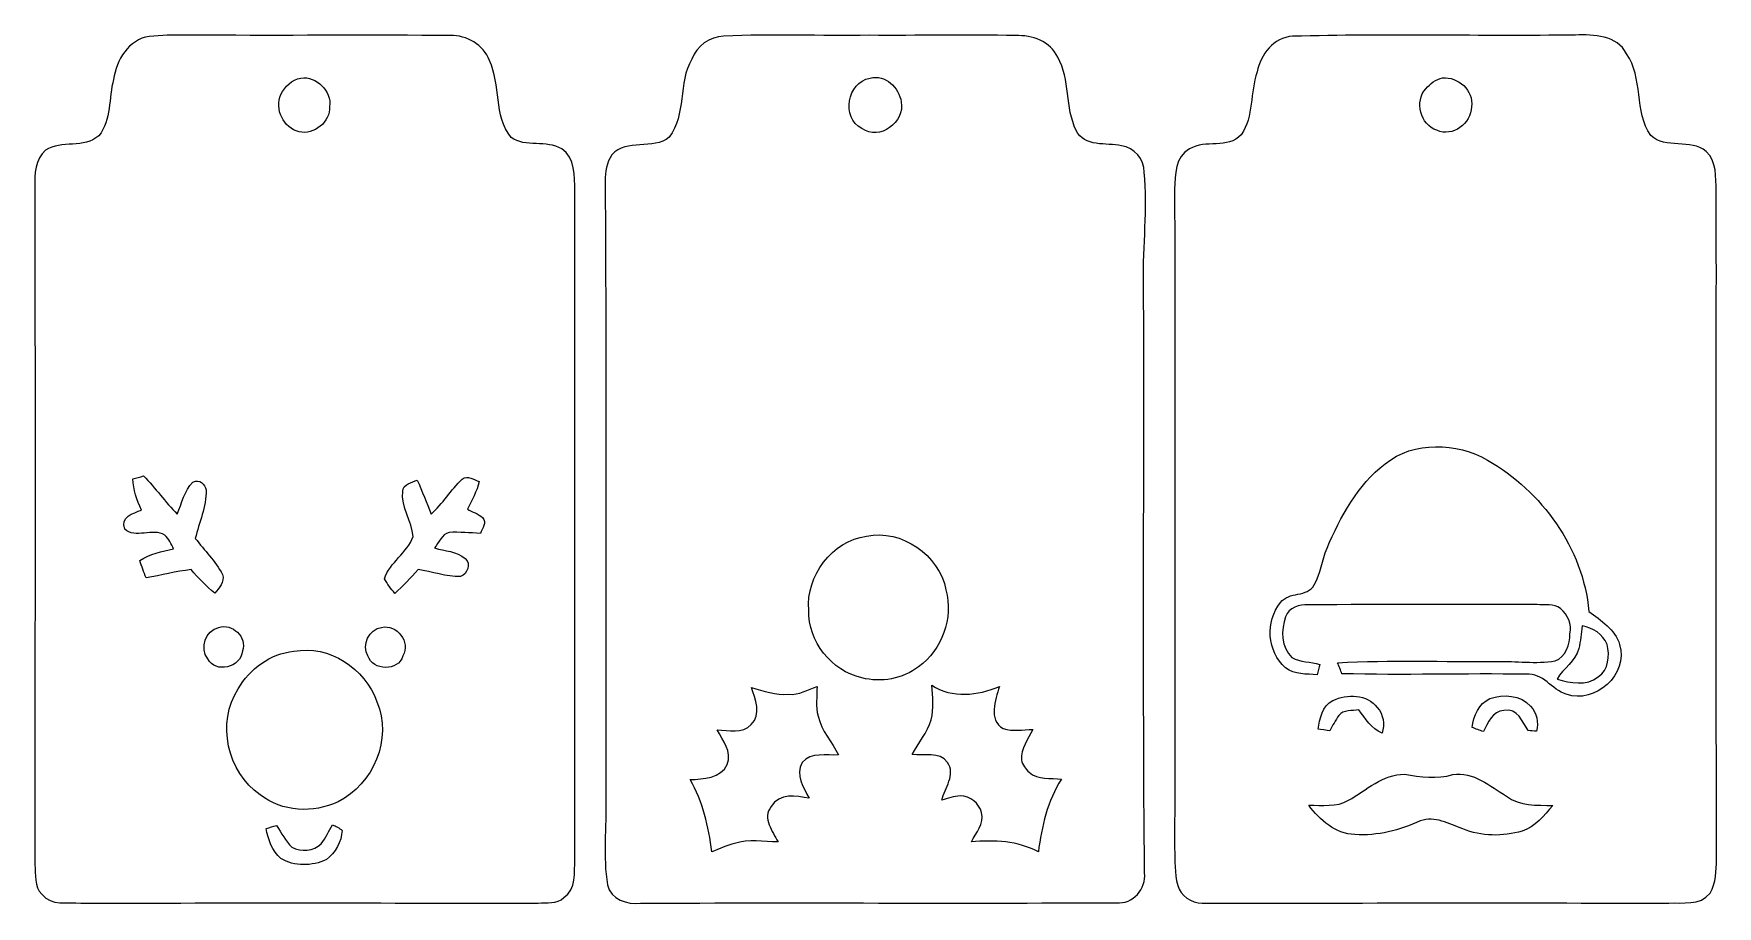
# Model space of a CAD drawing. Header units: centimetres. Extents: x -16.2 to 16.2, y -8.4 to 8.4.
import ezdxf

# ---------------------------------------------------------------- set-up
doc = ezdxf.new("R2010")
doc.units = ezdxf.units.CM
doc.header["$MEASUREMENT"] = 0
doc.layers.add('Layer 1', color=7, linetype='Continuous')

msp = doc.modelspace()

# ---------------------------------------------------------------- linework, layer by layer
at = {"layer": 'Layer 1', "color": 251, "lineweight": 9}
for points, knots in [([(-14.00689, 8.34128), (-13.54264, 8.38326), (-13.07591, 8.35963), (-12.6106, 8.3628), (-12.6106, 8.3628), (-11.14093, 8.35434), (-9.67055, 8.3748), (-8.20088, 8.35575), (-8.20088, 8.35575), (-7.88302, 8.36951), (-7.56058, 8.17724), (-7.44664, 7.87597), (-7.44664, 7.87597), (-7.22121, 7.40607), (-7.36938, 6.81517), (-7.0293, 6.3943), (-7.0293, 6.3943), (-6.74778, 6.19146), (-6.34738, 6.35056), (-6.05281, 6.17276), (-6.05281, 6.17276), (-5.78893, 6.00519), (-5.80622, 5.6383), (-5.79952, 5.36419), (-5.79952, 5.36419), (-5.80375, 1.07159), (-5.80375, -3.22101), (-5.79916, -7.51361), (-5.79916, -7.51361), (-5.81469, -7.75914), (-5.76495, -8.09922), (-6.01401, -8.25338), (-6.01401, -8.25338), (-6.14348, -8.39132), (-6.34138, -8.34158), (-6.50648, -8.36098), (-6.50648, -8.36098), (-9.44652, -8.36027), (-12.38694, -8.35604), (-15.32734, -8.3631), (-15.32734, -8.3631), (-15.57711, -8.33875), (-15.89813, -8.42342), (-16.07629, -8.19165), (-16.07629, -8.19165), (-16.23468, -8.04771), (-16.19165, -7.80818), (-16.20928, -7.61979), (-16.20928, -7.61979), (-16.21033, -3.26828), (-16.20611, 1.08323), (-16.2114, 5.43475), (-16.2114, 5.43475), (-16.22269, 5.6824), (-16.20787, 5.97203), (-16.00679, 6.14912), (-16.00679, 6.14912), (-15.69811, 6.34915), (-15.26278, 6.17099), (-14.9795, 6.42676), (-14.9795, 6.42676), (-14.72409, 6.73015), (-14.79853, 7.15419), (-14.69269, 7.51331), (-14.69269, 7.51331), (-14.64013, 7.88267), (-14.40412, 8.28202), (-14.00689, 8.34128), (-14.00689, 8.34128), (-14.00689, 8.34128), (-14.00689, 8.34128), (-14.00689, 8.34128)], [0, 0, 0, 0, 0.05263158, 0.05263158, 0.05263158, 0.05263158, 0.10526316, 0.10526316, 0.10526316, 0.10526316, 0.15789474, 0.15789474, 0.15789474, 0.15789474, 0.21052632, 0.21052632, 0.21052632, 0.21052632, 0.26315789, 0.26315789, 0.26315789, 0.26315789, 0.31578947, 0.31578947, 0.31578947, 0.31578947, 0.36842105, 0.36842105, 0.36842105, 0.36842105, 0.42105263, 0.42105263, 0.42105263, 0.42105263, 0.47368421, 0.47368421, 0.47368421, 0.47368421, 0.52631579, 0.52631579, 0.52631579, 0.52631579, 0.57894737, 0.57894737, 0.57894737, 0.57894737, 0.63157895, 0.63157895, 0.63157895, 0.63157895, 0.68421053, 0.68421053, 0.68421053, 0.68421053, 0.73684211, 0.73684211, 0.73684211, 0.73684211, 0.78947368, 0.78947368, 0.78947368, 0.78947368, 0.84210526, 0.84210526, 0.84210526, 0.84210526, 0.89473684, 0.89473684, 0.89473684, 0.89473684, 1, 1, 1, 1]), ([(-2.93108, 8.34411), (-1.99587, 8.39138), (-1.05854, 8.34799), (-0.12226, 8.3621), (-0.12226, 8.3621), (0.8186, 8.35539), (1.75982, 8.3748), (2.70067, 8.35716), (2.70067, 8.35716), (3.01606, 8.36845), (3.37413, 8.24744), (3.51136, 7.93912), (3.51136, 7.93912), (3.75865, 7.50767), (3.64823, 6.96898), (3.86943, 6.53048), (3.86943, 6.53048), (4.02535, 6.19146), (4.4508, 6.3047), (4.74079, 6.23026), (4.74079, 6.23026), (4.98985, 6.20804), (5.18, 5.9685), (5.18035, 5.72261), (5.18035, 5.72261), (5.25302, 5.016), (5.1493, 4.30727), (5.16765, 3.5996), (5.16765, 3.5996), (5.1807, -0.19206), (5.1486, -3.98442), (5.1867, -7.77537), (5.1867, -7.77537), (5.21951, -8.08581), (4.96479, -8.39097), (4.6406, -8.35392), (4.6406, -8.35392), (1.58307, -8.37086), (-1.47517, -8.34934), (-4.53269, -8.36415), (-4.53269, -8.36415), (-4.78634, -8.39767), (-5.10843, -8.28478), (-5.17087, -8.01173), (-5.17087, -8.01173), (-5.25941, -7.46104), (-5.1878, -6.9026), (-5.20191, -6.34874), (-5.20191, -6.34874), (-5.21073, -2.38069), (-5.18533, 1.58735), (-5.21567, 5.55505), (-5.21567, 5.55505), (-5.21849, 5.73108), (-5.1818, 5.91064), (-5.08761, 6.06093), (-5.08761, 6.06093), (-4.79692, 6.37949), (-4.29563, 6.13854), (-3.97883, 6.39924), (-3.97883, 6.39924), (-3.64722, 6.83386), (-3.81585, 7.43994), (-3.5428, 7.90349), (-3.5428, 7.90349), (-3.44649, 8.16031), (-3.20272, 8.33035), (-2.93108, 8.34411), (-2.93108, 8.34411), (-2.93108, 8.34411), (-2.93108, 8.34411), (-2.93108, 8.34411)], [0, 0, 0, 0, 0.05263158, 0.05263158, 0.05263158, 0.05263158, 0.10526316, 0.10526316, 0.10526316, 0.10526316, 0.15789474, 0.15789474, 0.15789474, 0.15789474, 0.21052632, 0.21052632, 0.21052632, 0.21052632, 0.26315789, 0.26315789, 0.26315789, 0.26315789, 0.31578947, 0.31578947, 0.31578947, 0.31578947, 0.36842105, 0.36842105, 0.36842105, 0.36842105, 0.42105263, 0.42105263, 0.42105263, 0.42105263, 0.47368421, 0.47368421, 0.47368421, 0.47368421, 0.52631579, 0.52631579, 0.52631579, 0.52631579, 0.57894737, 0.57894737, 0.57894737, 0.57894737, 0.63157895, 0.63157895, 0.63157895, 0.63157895, 0.68421053, 0.68421053, 0.68421053, 0.68421053, 0.73684211, 0.73684211, 0.73684211, 0.73684211, 0.78947368, 0.78947368, 0.78947368, 0.78947368, 0.84210526, 0.84210526, 0.84210526, 0.84210526, 0.89473684, 0.89473684, 0.89473684, 0.89473684, 1, 1, 1, 1]), ([(8.04067, 8.34269), (9.85748, 8.39314), (11.6771, 8.34234), (13.49532, 8.36704), (13.49532, 8.36704), (13.83963, 8.37974), (14.30283, 8.36457), (14.47816, 8.0072), (14.47816, 8.0072), (14.80871, 7.54083), (14.62315, 6.89666), (14.94841, 6.42888), (14.94841, 6.42888), (15.23487, 6.15724), (15.71817, 6.38019), (16.01627, 6.12196), (16.01627, 6.12196), (16.23111, 5.93851), (16.18984, 5.61537), (16.21171, 5.36454), (16.21171, 5.36454), (16.21312, 1.07195), (16.20783, -3.22066), (16.21418, -7.51325), (16.21418, -7.51325), (16.21136, -7.73339), (16.20853, -7.9768), (16.09035, -8.17048), (16.09035, -8.17048), (15.89809, -8.42025), (15.56366, -8.34369), (15.29449, -8.3631), (15.29449, -8.3631), (12.29517, -8.35498), (9.29585, -8.36169), (6.29654, -8.36027), (6.29654, -8.36027), (6.08805, -8.36521), (5.88167, -8.22269), (5.82558, -8.01984), (5.82558, -8.01984), (5.76314, -7.78595), (5.77196, -7.54077), (5.76631, -7.30159), (5.76631, -7.30159), (5.77125, -3.0679), (5.77019, 1.16578), (5.76666, 5.39947), (5.76666, 5.39947), (5.76772, 5.67005), (5.78325, 6.02847), (6.05277, 6.1717), (6.05277, 6.1717), (6.36074, 6.3622), (6.78831, 6.16147), (7.05078, 6.44546), (7.05078, 6.44546), (7.29772, 6.80035), (7.21482, 7.26284), (7.3584, 7.65654), (7.3584, 7.65654), (7.42437, 7.99133), (7.67378, 8.32753), (8.04067, 8.34269), (8.04067, 8.34269), (8.04067, 8.34269), (8.04067, 8.34269), (8.04067, 8.34269)], [0, 0, 0, 0, 0.05555556, 0.05555556, 0.05555556, 0.05555556, 0.11111111, 0.11111111, 0.11111111, 0.11111111, 0.16666667, 0.16666667, 0.16666667, 0.16666667, 0.22222222, 0.22222222, 0.22222222, 0.22222222, 0.27777778, 0.27777778, 0.27777778, 0.27777778, 0.33333333, 0.33333333, 0.33333333, 0.33333333, 0.38888889, 0.38888889, 0.38888889, 0.38888889, 0.44444444, 0.44444444, 0.44444444, 0.44444444, 0.5, 0.5, 0.5, 0.5, 0.55555556, 0.55555556, 0.55555556, 0.55555556, 0.61111111, 0.61111111, 0.61111111, 0.61111111, 0.66666667, 0.66666667, 0.66666667, 0.66666667, 0.72222222, 0.72222222, 0.72222222, 0.72222222, 0.77777778, 0.77777778, 0.77777778, 0.77777778, 0.83333333, 0.83333333, 0.83333333, 0.83333333, 0.88888889, 0.88888889, 0.88888889, 0.88888889, 1, 1, 1, 1]), ([(-11.08166, 7.53836), (-11.25628, 7.51014), (-11.38858, 7.37044), (-11.47077, 7.22192), (-11.47077, 7.22192), (-11.59319, 6.94323), (-11.4175, 6.57175), (-11.11729, 6.50366), (-11.11729, 6.50366), (-10.82942, 6.43205), (-10.51122, 6.69346), (-10.52745, 6.98768), (-10.52745, 6.98768), (-10.48264, 7.28507), (-10.78391, 7.58246), (-11.08166, 7.53836), (-11.08166, 7.53836), (-11.08166, 7.53836), (-11.08166, 7.53836), (-11.08166, 7.53836)], [0, 0, 0, 0, 0.16666667, 0.16666667, 0.16666667, 0.16666667, 0.33333333, 0.33333333, 0.33333333, 0.33333333, 0.5, 0.5, 0.5, 0.5, 0.66666667, 0.66666667, 0.66666667, 0.66666667, 1, 1, 1, 1]), ([(-0.1071, 7.53554), (-0.55017, 7.46181), (-0.66978, 6.77283), (-0.26302, 6.56364), (-0.26302, 6.56364), (0.07776, 6.31881), (0.56813, 6.68958), (0.49511, 7.07799), (0.49511, 7.07799), (0.45313, 7.34927), (0.18537, 7.62232), (-0.1071, 7.53554), (-0.1071, 7.53554), (-0.1071, 7.53554), (-0.1071, 7.53554), (-0.1071, 7.53554)], [0, 0, 0, 0, 0.2, 0.2, 0.2, 0.2, 0.4, 0.4, 0.4, 0.4, 0.6, 0.6, 0.6, 0.6, 1, 1, 1, 1]), ([(10.93168, 7.53942), (10.80221, 7.51508), (10.69532, 7.42724), (10.60995, 7.33199), (10.60995, 7.33199), (10.38735, 7.08751), (10.50623, 6.63948), (10.81985, 6.53224), (10.81985, 6.53224), (11.1236, 6.39324), (11.49084, 6.661), (11.48943, 6.98521), (11.48943, 6.98521), (11.54058, 7.29918), (11.22837, 7.57046), (10.93168, 7.53942), (10.93168, 7.53942), (10.93168, 7.53942), (10.93168, 7.53942), (10.93168, 7.53942)], [0, 0, 0, 0, 0.16666667, 0.16666667, 0.16666667, 0.16666667, 0.33333333, 0.33333333, 0.33333333, 0.33333333, 0.5, 0.5, 0.5, 0.5, 0.66666667, 0.66666667, 0.66666667, 0.66666667, 1, 1, 1, 1]), ([(9.82608, 0.10569), (9.29162, -0.30459), (8.96495, -0.91455), (8.70636, -1.52274), (8.70636, -1.52274), (8.60723, -1.75275), (8.58077, -2.01027), (8.45905, -2.23076), (8.45905, -2.23076), (8.32642, -2.47241), (7.96729, -2.35141), (7.81066, -2.56978), (7.81066, -2.56978), (7.50798, -2.92855), (7.54819, -3.5191), (7.90556, -3.82496), (7.90556, -3.82496), (8.07489, -3.96784), (8.31336, -3.93856), (8.51763, -3.96431), (8.51763, -3.96431), (8.53314, -3.89622), (8.54902, -3.82814), (8.5649, -3.76041), (8.5649, -3.76041), (8.38851, -3.71031), (8.18883, -3.72266), (8.02903, -3.63023), (8.02903, -3.63023), (7.81948, -3.43444), (7.81313, -3.09683), (7.90591, -2.84283), (7.90591, -2.84283), (7.96941, -2.6675), (8.1712, -2.59836), (8.34441, -2.61529), (8.34441, -2.61529), (9.81444, -2.59871), (11.28517, -2.61423), (12.75519, -2.60823), (12.75519, -2.60823), (12.89913, -2.63222), (13.08645, -2.57542), (13.20675, -2.68584), (13.20675, -2.68584), (13.34821, -2.80261), (13.42865, -2.98747), (13.38843, -3.17232), (13.38843, -3.17232), (13.39337, -3.37376), (13.31046, -3.62212), (13.10197, -3.69267), (13.10197, -3.69267), (12.7305, -3.7597), (12.35161, -3.69267), (11.97802, -3.70361), (11.97802, -3.70361), (10.95497, -3.71278), (9.93085, -3.67362), (8.90886, -3.73042), (8.90886, -3.73042), (8.92967, -3.78298), (8.97165, -3.88846), (8.99246, -3.94103), (8.99246, -3.94103), (10.17568, -3.97313), (11.36031, -3.9308), (12.54423, -3.95232), (12.54423, -3.95232), (12.86879, -3.91598), (13.03565, -4.25359), (13.31928, -4.33649), (13.31928, -4.33649), (13.87068, -4.53475), (14.52473, -3.94844), (14.34728, -3.38082), (14.34728, -3.38082), (14.26261, -3.08096), (13.9818, -2.91974), (13.75496, -2.73947), (13.75496, -2.73947), (13.64066, -1.51815), (12.84762, -0.42983), (11.80128, 0.1766), (11.80128, 0.1766), (11.20438, 0.51561), (10.38065, 0.54842), (9.82608, 0.10569), (9.82608, 0.10569), (9.82608, 0.10569), (9.82608, 0.10569), (9.82608, 0.10569)], [0, 0, 0, 0, 0.04166667, 0.04166667, 0.04166667, 0.04166667, 0.08333333, 0.08333333, 0.08333333, 0.08333333, 0.125, 0.125, 0.125, 0.125, 0.16666667, 0.16666667, 0.16666667, 0.16666667, 0.20833333, 0.20833333, 0.20833333, 0.20833333, 0.25, 0.25, 0.25, 0.25, 0.29166667, 0.29166667, 0.29166667, 0.29166667, 0.33333333, 0.33333333, 0.33333333, 0.33333333, 0.375, 0.375, 0.375, 0.375, 0.41666667, 0.41666667, 0.41666667, 0.41666667, 0.45833333, 0.45833333, 0.45833333, 0.45833333, 0.5, 0.5, 0.5, 0.5, 0.54166667, 0.54166667, 0.54166667, 0.54166667, 0.58333333, 0.58333333, 0.58333333, 0.58333333, 0.625, 0.625, 0.625, 0.625, 0.66666667, 0.66666667, 0.66666667, 0.66666667, 0.70833333, 0.70833333, 0.70833333, 0.70833333, 0.75, 0.75, 0.75, 0.75, 0.79166667, 0.79166667, 0.79166667, 0.79166667, 0.83333333, 0.83333333, 0.83333333, 0.83333333, 0.875, 0.875, 0.875, 0.875, 0.91666667, 0.91666667, 0.91666667, 0.91666667, 1, 1, 1, 1]), ([(-14.32263, -0.18606), (-14.31734, -0.39808), (-14.23937, -0.59458), (-14.15682, -0.78649), (-14.15682, -0.78649), (-14.31275, -0.85175), (-14.57204, -0.91455), (-14.47891, -1.15444), (-14.47891, -1.15444), (-14.275, -1.3467), (-13.93563, -1.1248), (-13.70668, -1.26979), (-13.70668, -1.26979), (-13.62448, -1.33964), (-13.58038, -1.4416), (-13.53558, -1.53755), (-13.53558, -1.53755), (-13.76101, -1.58659), (-13.99666, -1.62046), (-14.18681, -1.76192), (-14.18681, -1.76192), (-14.15188, -1.87304), (-14.11202, -1.98487), (-14.0651, -2.09212), (-14.0651, -2.09212), (-13.77476, -2.04979), (-13.49184, -1.96582), (-13.19974, -1.93549), (-13.19974, -1.93549), (-13.05792, -2.09741), (-12.90764, -2.25193), (-12.7436, -2.39163), (-12.7436, -2.39163), (-12.66387, -2.28544), (-12.54463, -2.17714), (-12.59331, -2.02615), (-12.59331, -2.02615), (-12.73407, -1.7718), (-12.9415, -1.56225), (-13.1186, -1.334), (-13.1186, -1.334), (-13.0424, -1.02391), (-12.90799, -0.72334), (-12.90728, -0.39984), (-12.90728, -0.39984), (-12.93798, -0.29648), (-13.03323, -0.17759), (-13.16481, -0.25132), (-13.16481, -0.25132), (-13.33273, -0.41254), (-13.37577, -0.65772), (-13.46503, -0.86481), (-13.46503, -0.86481), (-13.69927, -0.63515), (-13.88377, -0.36033), (-14.11731, -0.12997), (-14.11731, -0.12997), (-14.1854, -0.14937), (-14.25384, -0.16772), (-14.32263, -0.18606), (-14.32263, -0.18606), (-14.32263, -0.18606), (-14.32263, -0.18606), (-14.32263, -0.18606)], [0, 0, 0, 0, 0.05882353, 0.05882353, 0.05882353, 0.05882353, 0.11764706, 0.11764706, 0.11764706, 0.11764706, 0.17647059, 0.17647059, 0.17647059, 0.17647059, 0.23529412, 0.23529412, 0.23529412, 0.23529412, 0.29411765, 0.29411765, 0.29411765, 0.29411765, 0.35294118, 0.35294118, 0.35294118, 0.35294118, 0.41176471, 0.41176471, 0.41176471, 0.41176471, 0.47058824, 0.47058824, 0.47058824, 0.47058824, 0.52941176, 0.52941176, 0.52941176, 0.52941176, 0.58823529, 0.58823529, 0.58823529, 0.58823529, 0.64705882, 0.64705882, 0.64705882, 0.64705882, 0.70588235, 0.70588235, 0.70588235, 0.70588235, 0.76470588, 0.76470588, 0.76470588, 0.76470588, 0.82352941, 0.82352941, 0.82352941, 0.82352941, 0.88235294, 0.88235294, 0.88235294, 0.88235294, 1, 1, 1, 1]), ([(-7.97369, -0.18994), (-8.18817, -0.40196), (-8.34798, -0.66372), (-8.57199, -0.86798), (-8.57199, -0.86798), (-8.65913, -0.64714), (-8.74063, -0.42419), (-8.84046, -0.20864), (-8.84046, -0.20864), (-8.92689, -0.25803), (-9.12021, -0.28272), (-9.1188, -0.42242), (-9.1188, -0.42242), (-9.14913, -0.73428), (-8.94559, -0.99957), (-8.91666, -1.29943), (-8.91666, -1.29943), (-9.03237, -1.60881), (-9.36398, -1.79614), (-9.47228, -2.11011), (-9.47228, -2.11011), (-9.41584, -2.21065), (-9.34564, -2.30343), (-9.27155, -2.39233), (-9.27155, -2.39233), (-9.10928, -2.25263), (-8.96745, -2.09212), (-8.82353, -1.93478), (-8.82353, -1.93478), (-8.54907, -1.9757), (-8.28166, -2.07413), (-8.00156, -2.06707), (-8.00156, -2.06707), (-7.87244, -2.02015), (-7.79589, -1.82154), (-7.91301, -1.72206), (-7.91301, -1.72206), (-8.07528, -1.57883), (-8.30636, -1.57671), (-8.50461, -1.5178), (-8.50461, -1.5178), (-8.41854, -1.4162), (-8.36703, -1.25568), (-8.22557, -1.21794), (-8.22557, -1.21794), (-8.02378, -1.207), (-7.82235, -1.22817), (-7.62056, -1.23663), (-7.62056, -1.23663), (-7.58493, -1.14279), (-7.48862, -1.02356), (-7.58034, -0.93289), (-7.58034, -0.93289), (-7.6636, -0.85775), (-7.77296, -0.82247), (-7.87138, -0.77273), (-7.87138, -0.77273), (-7.78178, -0.60022), (-7.69111, -0.42701), (-7.64137, -0.23792), (-7.64137, -0.23792), (-7.74509, -0.19876), (-7.86609, -0.11268), (-7.97369, -0.18994), (-7.97369, -0.18994), (-7.97369, -0.18994), (-7.97369, -0.18994), (-7.97369, -0.18994)], [0, 0, 0, 0, 0.05555556, 0.05555556, 0.05555556, 0.05555556, 0.11111111, 0.11111111, 0.11111111, 0.11111111, 0.16666667, 0.16666667, 0.16666667, 0.16666667, 0.22222222, 0.22222222, 0.22222222, 0.22222222, 0.27777778, 0.27777778, 0.27777778, 0.27777778, 0.33333333, 0.33333333, 0.33333333, 0.33333333, 0.38888889, 0.38888889, 0.38888889, 0.38888889, 0.44444444, 0.44444444, 0.44444444, 0.44444444, 0.5, 0.5, 0.5, 0.5, 0.55555556, 0.55555556, 0.55555556, 0.55555556, 0.61111111, 0.61111111, 0.61111111, 0.61111111, 0.66666667, 0.66666667, 0.66666667, 0.66666667, 0.72222222, 0.72222222, 0.72222222, 0.72222222, 0.77777778, 0.77777778, 0.77777778, 0.77777778, 0.83333333, 0.83333333, 0.83333333, 0.83333333, 0.88888889, 0.88888889, 0.88888889, 0.88888889, 1, 1, 1, 1]), ([(-0.1773, -1.28779), (-0.83488, -1.38656), (-1.34711, -2.05296), (-1.2882, -2.71548), (-1.2882, -2.71548), (-1.30407, -3.31661), (-0.84899, -3.88952), (-0.26479, -4.02111), (-0.26479, -4.02111), (0.10669, -4.11671), (0.52298, -4.04122), (0.82883, -3.80697), (0.82883, -3.80697), (1.28321, -3.48065), (1.50299, -2.86823), (1.35765, -2.32636), (1.35765, -2.32636), (1.22359, -1.65362), (0.50322, -1.1495), (-0.1773, -1.28779), (-0.1773, -1.28779), (-0.1773, -1.28779), (-0.1773, -1.28779), (-0.1773, -1.28779)], [0, 0, 0, 0, 0.14285714, 0.14285714, 0.14285714, 0.14285714, 0.28571429, 0.28571429, 0.28571429, 0.28571429, 0.42857143, 0.42857143, 0.42857143, 0.42857143, 0.57142857, 0.57142857, 0.57142857, 0.57142857, 0.71428571, 0.71428571, 0.71428571, 0.71428571, 1, 1, 1, 1]), ([(-12.66528, -3.05026), (-12.92563, -3.10424), (-13.03711, -3.4489), (-12.87941, -3.65528), (-12.87941, -3.65528), (-12.7256, -3.94526), (-12.23665, -3.81967), (-12.20949, -3.50323), (-12.20949, -3.50323), (-12.11036, -3.23194), (-12.4074, -2.96524), (-12.66528, -3.05026), (-12.66528, -3.05026), (-12.66528, -3.05026), (-12.66528, -3.05026), (-12.66528, -3.05026)], [0, 0, 0, 0, 0.2, 0.2, 0.2, 0.2, 0.4, 0.4, 0.4, 0.4, 0.6, 0.6, 0.6, 0.6, 1, 1, 1, 1]), ([(-9.52767, -3.0485), (-9.76545, -3.07919), (-9.91748, -3.38964), (-9.79049, -3.59919), (-9.79049, -3.59919), (-9.69347, -3.88599), (-9.20171, -3.90046), (-9.11598, -3.59883), (-9.11598, -3.59883), (-8.96252, -3.32614), (-9.22852, -2.98147), (-9.52767, -3.0485), (-9.52767, -3.0485), (-9.52767, -3.0485), (-9.52767, -3.0485), (-9.52767, -3.0485)], [0, 0, 0, 0, 0.2, 0.2, 0.2, 0.2, 0.4, 0.4, 0.4, 0.4, 0.6, 0.6, 0.6, 0.6, 1, 1, 1, 1]), ([(13.62479, -3.01922), (13.82728, -3.05556), (14.02801, -3.17585), (14.10421, -3.37517), (14.10421, -3.37517), (14.16348, -3.59001), (14.13279, -3.86765), (13.93488, -4.00312), (13.93488, -4.00312), (13.7084, -4.18056), (13.39478, -4.11989), (13.14043, -4.04686), (13.14043, -4.04686), (13.26284, -3.8359), (13.49497, -3.70043), (13.56094, -3.45596), (13.56094, -3.45596), (13.59621, -3.31238), (13.60292, -3.16456), (13.62479, -3.01922)], [0, 0, 0, 0, 0.16666667, 0.16666667, 0.16666667, 0.16666667, 0.33333333, 0.33333333, 0.33333333, 0.33333333, 0.5, 0.5, 0.5, 0.5, 0.66666667, 0.66666667, 0.66666667, 0.66666667, 1, 1, 1, 1]), ([(-11.2203, -3.50958), (-11.66798, -3.55156), (-12.07155, -3.84719), (-12.28922, -4.23419), (-12.28922, -4.23419), (-12.71573, -4.88083), (-12.50194, -5.84109), (-11.868, -6.27571), (-11.868, -6.27571), (-11.44431, -6.6045), (-10.84036, -6.6359), (-10.36411, -6.40765), (-10.36411, -6.40765), (-9.68325, -6.07251), (-9.3146, -5.19092), (-9.61587, -4.48042), (-9.61587, -4.48042), (-9.84728, -3.8426), (-10.5345, -3.37729), (-11.2203, -3.50958), (-11.2203, -3.50958), (-11.2203, -3.50958), (-11.2203, -3.50958), (-11.2203, -3.50958)], [0, 0, 0, 0, 0.14285714, 0.14285714, 0.14285714, 0.14285714, 0.28571429, 0.28571429, 0.28571429, 0.28571429, 0.42857143, 0.42857143, 0.42857143, 0.42857143, 0.57142857, 0.57142857, 0.57142857, 0.57142857, 0.71428571, 0.71428571, 0.71428571, 0.71428571, 1, 1, 1, 1]), ([(-2.39556, -4.20349), (-2.31583, -4.42222), (-2.19871, -4.72878), (-2.39697, -4.92034), (-2.39697, -4.92034), (-2.56454, -5.10731), (-2.83724, -5.02088), (-3.0535, -5.0237), (-3.0535, -5.0237), (-2.94837, -5.23043), (-2.76422, -5.44033), (-2.86194, -5.6901), (-2.86194, -5.6901), (-2.97871, -5.95856), (-3.32901, -5.97232), (-3.57843, -5.98114), (-3.57843, -5.98114), (-3.32337, -6.40412), (-3.22036, -6.88849), (-3.15968, -7.3725), (-3.15968, -7.3725), (-3.01363, -7.31676), (-2.87005, -7.25079), (-2.71765, -7.21304), (-2.71765, -7.21304), (-2.44672, -7.1252), (-2.16025, -7.17635), (-1.88157, -7.18235), (-1.88157, -7.18235), (-1.98246, -6.98409), (-2.1913, -6.72233), (-2.01351, -6.50219), (-2.01351, -6.50219), (-1.85793, -6.22914), (-1.5302, -6.29617), (-1.27973, -6.34027), (-1.27973, -6.34027), (-1.39438, -6.1346), (-1.54325, -5.89048), (-1.41802, -5.65235), (-1.41802, -5.65235), (-1.2441, -5.44562), (-0.94953, -5.52324), (-0.71281, -5.50701), (-0.71281, -5.50701), (-0.84017, -5.25583), (-1.04547, -5.04275), (-1.10793, -4.76194), (-1.10793, -4.76194), (-1.15978, -4.5732), (-1.12909, -4.37741), (-1.12839, -4.18586), (-1.12839, -4.18586), (-1.30654, -4.24971), (-1.47764, -4.35307), (-1.67449, -4.33826), (-1.67449, -4.33826), (-1.92496, -4.35342), (-2.16061, -4.27334), (-2.39556, -4.20349)], [0, 0, 0, 0, 0.0625, 0.0625, 0.0625, 0.0625, 0.125, 0.125, 0.125, 0.125, 0.1875, 0.1875, 0.1875, 0.1875, 0.25, 0.25, 0.25, 0.25, 0.3125, 0.3125, 0.3125, 0.3125, 0.375, 0.375, 0.375, 0.375, 0.4375, 0.4375, 0.4375, 0.4375, 0.5, 0.5, 0.5, 0.5, 0.5625, 0.5625, 0.5625, 0.5625, 0.625, 0.625, 0.625, 0.625, 0.6875, 0.6875, 0.6875, 0.6875, 0.75, 0.75, 0.75, 0.75, 0.8125, 0.8125, 0.8125, 0.8125, 0.875, 0.875, 0.875, 0.875, 1, 1, 1, 1]), ([(1.08319, -4.16469), (1.10612, -4.38482), (1.12023, -4.61095), (1.07472, -4.82897), (1.07472, -4.82897), (0.99535, -5.07415), (0.82848, -5.277), (0.70501, -5.50066), (0.70501, -5.50066), (0.93608, -5.531), (1.23171, -5.43081), (1.38728, -5.65094), (1.38728, -5.65094), (1.54885, -5.8806), (1.33683, -6.14659), (1.2758, -6.37837), (1.2758, -6.37837), (1.39293, -6.34627), (1.50899, -6.29758), (1.63211, -6.29758), (1.63211, -6.29758), (1.8212, -6.29617), (1.99935, -6.43658), (2.0431, -6.61861), (2.0431, -6.61861), (2.10094, -6.8338), (1.93585, -7.00455), (1.8466, -7.18376), (1.8466, -7.18376), (2.2844, -7.13966), (2.74371, -7.16259), (3.13812, -7.37391), (3.13812, -7.37391), (3.20232, -6.8839), (3.31451, -6.3946), (3.58509, -5.97267), (3.58509, -5.97267), (3.37624, -5.94128), (3.12789, -5.99666), (2.96102, -5.84144), (2.96102, -5.84144), (2.89258, -5.77688), (2.83332, -5.6961), (2.81392, -5.60296), (2.81392, -5.60296), (2.79487, -5.38142), (2.94092, -5.20644), (3.02911, -5.01806), (3.02911, -5.01806), (2.84143, -5.01382), (2.6407, -5.06321), (2.46255, -4.9983), (2.46255, -4.9983), (2.16233, -4.81909), (2.31331, -4.45467), (2.38705, -4.18868), (2.38705, -4.18868), (1.97465, -4.36401), (1.47583, -4.41798), (1.08319, -4.16469), (1.08319, -4.16469), (1.08319, -4.16469), (1.08319, -4.16469), (1.08319, -4.16469)], [0, 0, 0, 0, 0.05882353, 0.05882353, 0.05882353, 0.05882353, 0.11764706, 0.11764706, 0.11764706, 0.11764706, 0.17647059, 0.17647059, 0.17647059, 0.17647059, 0.23529412, 0.23529412, 0.23529412, 0.23529412, 0.29411765, 0.29411765, 0.29411765, 0.29411765, 0.35294118, 0.35294118, 0.35294118, 0.35294118, 0.41176471, 0.41176471, 0.41176471, 0.41176471, 0.47058824, 0.47058824, 0.47058824, 0.47058824, 0.52941176, 0.52941176, 0.52941176, 0.52941176, 0.58823529, 0.58823529, 0.58823529, 0.58823529, 0.64705882, 0.64705882, 0.64705882, 0.64705882, 0.70588235, 0.70588235, 0.70588235, 0.70588235, 0.76470588, 0.76470588, 0.76470588, 0.76470588, 0.82352941, 0.82352941, 0.82352941, 0.82352941, 0.88235294, 0.88235294, 0.88235294, 0.88235294, 1, 1, 1, 1]), ([(8.81643, -4.45855), (8.61429, -4.56121), (8.56383, -4.80674), (8.53103, -5.00959), (8.53103, -5.00959), (8.58748, -5.01735), (8.7, -5.03323), (8.75646, -5.04099), (8.75646, -5.04099), (8.81361, -4.94151), (8.86652, -4.83955), (8.93249, -4.74571), (8.93249, -4.74571), (9.02139, -4.62859), (9.19355, -4.66316), (9.31737, -4.63988), (9.31737, -4.63988), (9.45072, -4.80322), (9.5562, -5.00924), (9.76752, -5.08438), (9.76752, -5.08438), (9.82114, -4.91681), (9.79292, -4.72702), (9.67367, -4.59402), (9.67367, -4.59402), (9.48, -4.33155), (9.08842, -4.32344), (8.81643, -4.45855), (8.81643, -4.45855), (8.81643, -4.45855), (8.81643, -4.45855), (8.81643, -4.45855)], [0, 0, 0, 0, 0.11111111, 0.11111111, 0.11111111, 0.11111111, 0.22222222, 0.22222222, 0.22222222, 0.22222222, 0.33333333, 0.33333333, 0.33333333, 0.33333333, 0.44444444, 0.44444444, 0.44444444, 0.44444444, 0.55555556, 0.55555556, 0.55555556, 0.55555556, 0.66666667, 0.66666667, 0.66666667, 0.66666667, 0.77777778, 0.77777778, 0.77777778, 0.77777778, 1, 1, 1, 1]), ([(11.8475, -4.41904), (11.62666, -4.51217), (11.53635, -4.7563), (11.50071, -4.97643), (11.50071, -4.97643), (11.57303, -5.00465), (11.64641, -5.03146), (11.72014, -5.05722), (11.72014, -5.05722), (11.81257, -4.896), (11.893, -4.65082), (12.11737, -4.65258), (12.11737, -4.65258), (12.37878, -4.59649), (12.47332, -4.86989), (12.58445, -5.03746), (12.58445, -5.03746), (12.63701, -5.04134), (12.68993, -5.04593), (12.7432, -5.05051), (12.7432, -5.05051), (12.78765, -4.88294), (12.75308, -4.69527), (12.62925, -4.56932), (12.62925, -4.56932), (12.44228, -4.34531), (12.10643, -4.33261), (11.8475, -4.41904), (11.8475, -4.41904), (11.8475, -4.41904), (11.8475, -4.41904), (11.8475, -4.41904)], [0, 0, 0, 0, 0.11111111, 0.11111111, 0.11111111, 0.11111111, 0.22222222, 0.22222222, 0.22222222, 0.22222222, 0.33333333, 0.33333333, 0.33333333, 0.33333333, 0.44444444, 0.44444444, 0.44444444, 0.44444444, 0.55555556, 0.55555556, 0.55555556, 0.55555556, 0.66666667, 0.66666667, 0.66666667, 0.66666667, 0.77777778, 0.77777778, 0.77777778, 0.77777778, 1, 1, 1, 1]), ([(9.11805, -6.38084), (8.88698, -6.51772), (8.60829, -6.46833), (8.35394, -6.47715), (8.35394, -6.47715), (8.57019, -6.75549), (8.86511, -7.03595), (9.24047, -7.03877), (9.24047, -7.03877), (9.67685, -7.07546), (10.10723, -6.95234), (10.50341, -6.77912), (10.50341, -6.77912), (10.78175, -6.67082), (11.06292, -6.8398), (11.3208, -6.92906), (11.3208, -6.92906), (11.68169, -7.08534), (12.09373, -7.07616), (12.46838, -6.97774), (12.46838, -6.97774), (12.71356, -6.88496), (12.8956, -6.67823), (13.05646, -6.47856), (13.05646, -6.47856), (12.75308, -6.47644), (12.42146, -6.49337), (12.16394, -6.30323), (12.16394, -6.30323), (11.85349, -6.10602), (11.524, -5.8231), (11.12818, -5.88377), (11.12818, -5.88377), (10.82444, -5.97902), (10.508, -5.92752), (10.20178, -5.87742), (10.20178, -5.87742), (9.77881, -5.87354), (9.46342, -6.18822), (9.11805, -6.38084)], [0, 0, 0, 0, 0.09090909, 0.09090909, 0.09090909, 0.09090909, 0.18181818, 0.18181818, 0.18181818, 0.18181818, 0.27272727, 0.27272727, 0.27272727, 0.27272727, 0.36363636, 0.36363636, 0.36363636, 0.36363636, 0.45454545, 0.45454545, 0.45454545, 0.45454545, 0.54545455, 0.54545455, 0.54545455, 0.54545455, 0.63636364, 0.63636364, 0.63636364, 0.63636364, 0.72727273, 0.72727273, 0.72727273, 0.72727273, 0.81818182, 0.81818182, 0.81818182, 0.81818182, 1, 1, 1, 1]), ([(-11.75158, -6.922), (-11.7149, -7.13578), (-11.63411, -7.35239), (-11.47077, -7.50197), (-11.47077, -7.50197), (-11.20654, -7.66001), (-10.864, -7.65437), (-10.59095, -7.52172), (-10.59095, -7.52172), (-10.41349, -7.39472), (-10.30026, -7.17529), (-10.2865, -6.95975), (-10.2865, -6.95975), (-10.34188, -6.91283), (-10.40821, -6.88319), (-10.47171, -6.85109), (-10.47171, -6.85109), (-10.53909, -6.97597), (-10.60576, -7.10086), (-10.68866, -7.21657), (-10.68866, -7.21657), (-10.83154, -7.37003), (-11.07637, -7.37038), (-11.25593, -7.28677), (-11.25593, -7.28677), (-11.37552, -7.16365), (-11.45701, -7.00984), (-11.55121, -6.86732), (-11.55121, -6.86732), (-11.61823, -6.88531), (-11.68491, -6.9033), (-11.75158, -6.922)], [0, 0, 0, 0, 0.11111111, 0.11111111, 0.11111111, 0.11111111, 0.22222222, 0.22222222, 0.22222222, 0.22222222, 0.33333333, 0.33333333, 0.33333333, 0.33333333, 0.44444444, 0.44444444, 0.44444444, 0.44444444, 0.55555556, 0.55555556, 0.55555556, 0.55555556, 0.66666667, 0.66666667, 0.66666667, 0.66666667, 0.77777778, 0.77777778, 0.77777778, 0.77777778, 1, 1, 1, 1])]:
    msp.add_open_spline(points, degree=3, knots=knots, dxfattribs=at)

doc.saveas('drawing.dxf')
